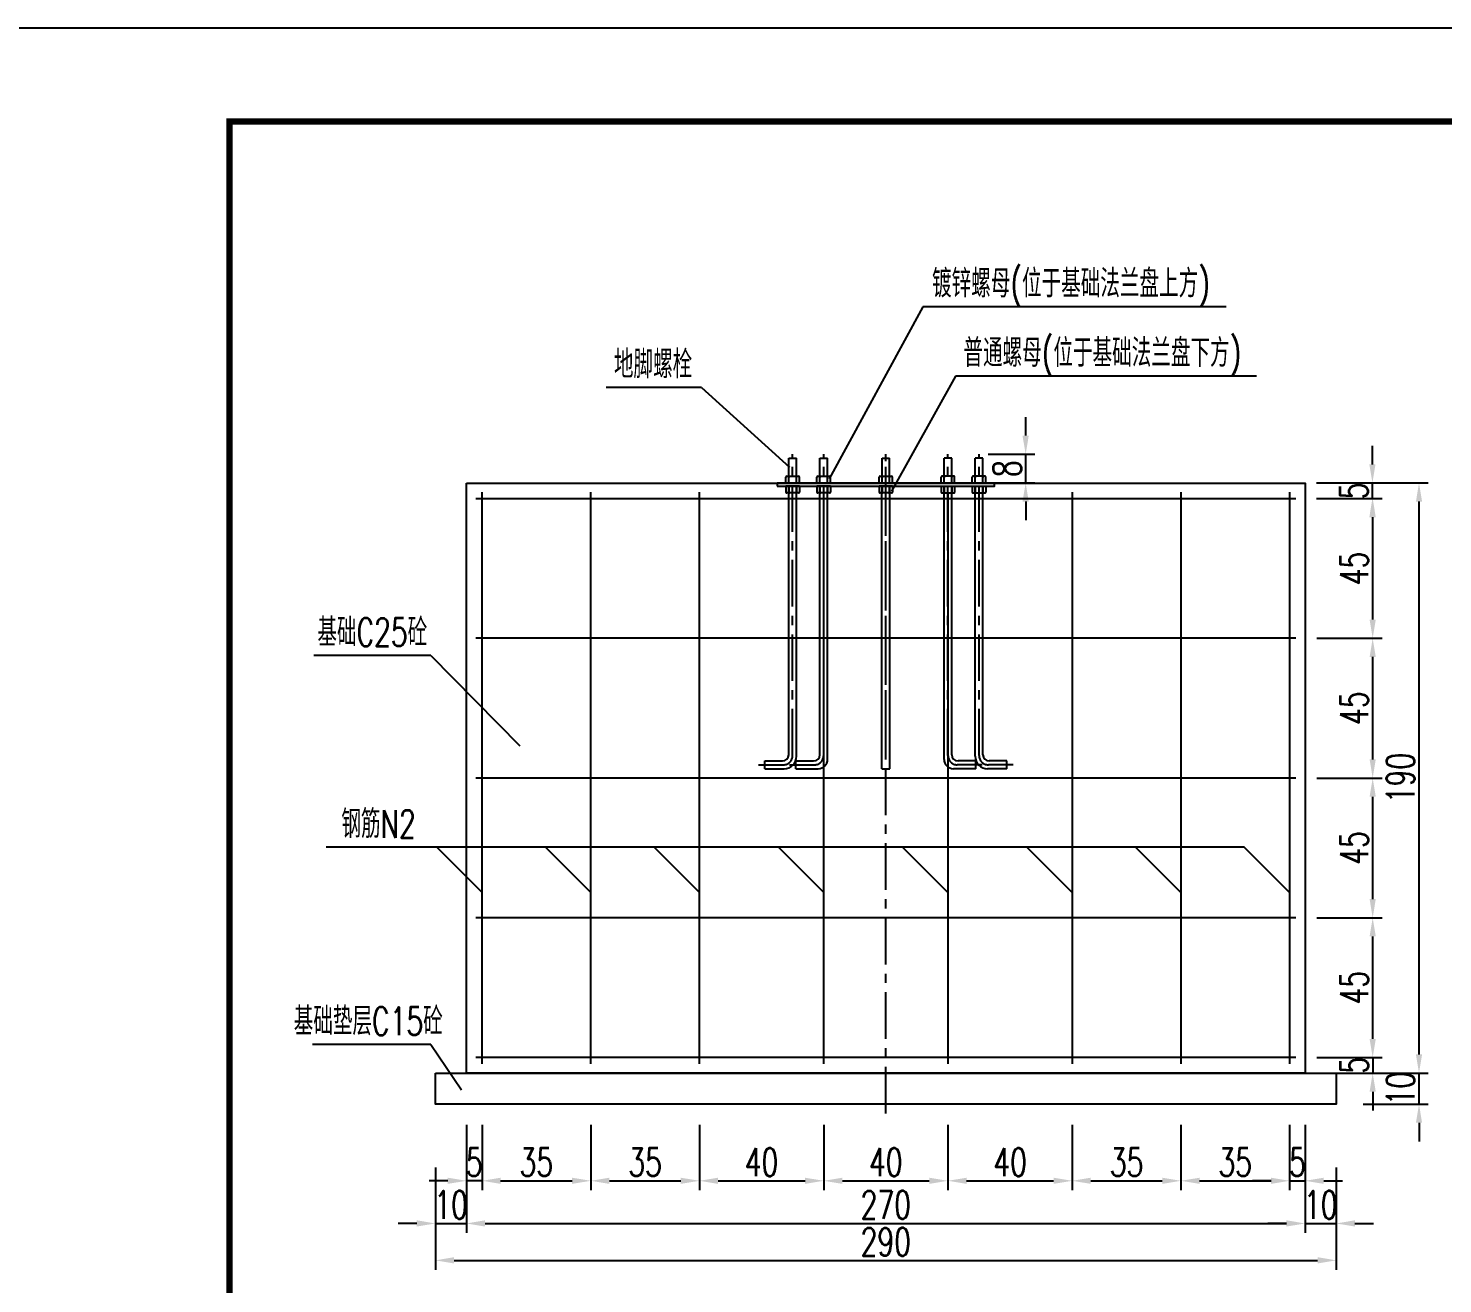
# Model space of a CAD drawing. Extents: x 4349 to 271026, y -15323 to -8945.
# Drawn here: x 5775.3 to 5927.1, y -14187.7 to -14052.9 of the extents above; entities that cross this region are included whole.
import ezdxf
from ezdxf.enums import TextEntityAlignment as Align

# ---------------------------------------------------------------- set-up
doc = ezdxf.new("R2010")
doc.units = 0
doc.header["$LTSCALE"] = 2
doc.header["$PDMODE"] = 32
doc.header["$PDSIZE"] = 0.3
doc.linetypes.add('CENTERX2', pattern=[4, 2.5, -0.5, 0.5, -0.5])
doc.layers.get('DEFPOINTS').update_dxf_attribs({"linetype": 'CONTINUOUS'})
for name, color, linetype in [('中线', 2, 'CENTERX2'), ('图框', 7, 'CONTINUOUS'), ('尺寸标注', 4, 'CONTINUOUS'), ('文字', 7, 'CONTINUOUS'), ('文字符号', 7, 'CONTINUOUS'), ('结构2', 7, 'CONTINUOUS'), ('结构3', 1, 'CONTINUOUS'), ('钢筋', 1, 'CONTINUOUS')]:
    doc.layers.add(name, color=color, linetype=linetype)
doc.styles.get("Standard").update_dxf_attribs({"font": 'simplex1.shx', "width": 0.7, "bigfont": 'hztxt.shx'})
doc.dimstyles.new('比例1：30', dxfattribs={"dimtxt": 3, "dimasz": 2, "dimexe": 1, "dimexo": 1, "dimgap": 0.5, "dimtad": 1, "dimdec": 0, "dimlfac": 3, "dimzin": 13, "dimdsep": 46, "dimtxsty": 'Standard', "dimcen": -0.09, "dimclrd": 256, "dimclre": 256, "dimclrt": 256, "dimaunit": 1, "dimadec": 0, "dimazin": 0, "dimtfac": 0.0005, "dimtdec": 0, "dimtix": 1, "dimtmove": 2, "dimatfit": 3, "dimfxl": 0, "dimtolj": 1, "dimtzin": 13, "dimarcsym": 0})

# ---------------------------------------------------------------- blocks, each defined once
blk = doc.blocks.new('*D766')
at = {"layer": 'DEFPOINTS', "color": 0, "linetype": 'Continuous'}
for p in [(5822.35, -14164.05), (5824.02, -14164.05), (5822.35, -14176.61)]:
    blk.add_point(p, dxfattribs=at)
at = {"layer": '尺寸标注', "linetype": 'Continuous', "lineweight": -2}
for p, q in [((5822.35, -14170.61), (5822.35, -14177.61)), ((5824.02, -14170.61), (5824.02, -14177.61)), ((5820.35, -14176.61), (5818.35, -14176.61)), ((5824.02, -14176.61), (5822.35, -14176.61)), ((5826.02, -14176.61), (5828.02, -14176.61))]:
    blk.add_line(p, q, dxfattribs=at)
at = {"layer": '尺寸标注', "linetype": 'Continuous'}
for points in [[(5820.35, -14176.28), (5820.35, -14176.94), (5822.35, -14176.61)], [(5826.02, -14176.28), (5826.02, -14176.94), (5824.02, -14176.61)]]:
    blk.add_solid(points, dxfattribs=at)
at = {"layer": '尺寸标注', "linetype": 'Continuous', "insert": (5823.19, -14174.61), "char_height": 3, "attachment_point": 5}
blk.add_mtext('\\A1;5', dxfattribs=at)
blk = doc.blocks.new('*D767')
at = {"layer": 'DEFPOINTS', "color": 0, "linetype": 'Continuous'}
for p in [(5824.02, -14164.05), (5835.69, -14164.05), (5835.69, -14176.61)]:
    blk.add_point(p, dxfattribs=at)
at = {"layer": '尺寸标注', "linetype": 'Continuous', "lineweight": -2}
for p, q in [((5824.02, -14170.61), (5824.02, -14177.61)), ((5835.69, -14170.61), (5835.69, -14177.61)), ((5826.02, -14176.61), (5833.69, -14176.61))]:
    blk.add_line(p, q, dxfattribs=at)
at = {"layer": '尺寸标注', "linetype": 'Continuous'}
for points in [[(5826.02, -14176.28), (5826.02, -14176.94), (5824.02, -14176.61)], [(5833.69, -14176.28), (5833.69, -14176.94), (5835.69, -14176.61)]]:
    blk.add_solid(points, dxfattribs=at)
at = {"layer": '尺寸标注', "linetype": 'Continuous', "insert": (5829.85, -14174.61), "char_height": 3, "attachment_point": 5}
blk.add_mtext('\\A1;35', dxfattribs=at)
blk = doc.blocks.new('*D768')
at = {"layer": 'DEFPOINTS', "color": 0, "linetype": 'Continuous'}
for p in [(5835.69, -14164.05), (5847.35, -14164.05), (5847.35, -14176.61)]:
    blk.add_point(p, dxfattribs=at)
at = {"layer": '尺寸标注', "linetype": 'Continuous', "lineweight": -2}
for p, q in [((5835.69, -14170.61), (5835.69, -14177.61)), ((5847.35, -14170.61), (5847.35, -14177.61)), ((5837.69, -14176.61), (5845.35, -14176.61))]:
    blk.add_line(p, q, dxfattribs=at)
at = {"layer": '尺寸标注', "linetype": 'Continuous'}
for points in [[(5837.69, -14176.28), (5837.69, -14176.94), (5835.69, -14176.61)], [(5845.35, -14176.28), (5845.35, -14176.94), (5847.35, -14176.61)]]:
    blk.add_solid(points, dxfattribs=at)
at = {"layer": '尺寸标注', "linetype": 'Continuous', "insert": (5841.52, -14174.61), "char_height": 3, "attachment_point": 5}
blk.add_mtext('\\A1;35', dxfattribs=at)
blk = doc.blocks.new('*D769')
at = {"layer": 'DEFPOINTS', "color": 0, "linetype": 'Continuous'}
for p in [(5847.35, -14164.05), (5860.69, -14164.05), (5860.69, -14176.61)]:
    blk.add_point(p, dxfattribs=at)
at = {"layer": '尺寸标注', "linetype": 'Continuous', "lineweight": -2}
for p, q in [((5847.35, -14170.61), (5847.35, -14177.61)), ((5860.69, -14170.61), (5860.69, -14177.61)), ((5849.35, -14176.61), (5858.69, -14176.61))]:
    blk.add_line(p, q, dxfattribs=at)
at = {"layer": '尺寸标注', "linetype": 'Continuous'}
for points in [[(5849.35, -14176.28), (5849.35, -14176.94), (5847.35, -14176.61)], [(5858.69, -14176.28), (5858.69, -14176.94), (5860.69, -14176.61)]]:
    blk.add_solid(points, dxfattribs=at)
at = {"layer": '尺寸标注', "linetype": 'Continuous', "insert": (5854.02, -14174.61), "char_height": 3, "attachment_point": 5}
blk.add_mtext('\\A1;40', dxfattribs=at)
blk = doc.blocks.new('*D770')
at = {"layer": 'DEFPOINTS', "color": 0, "linetype": 'Continuous'}
for p in [(5860.69, -14164.05), (5874.02, -14164.05), (5874.02, -14176.61)]:
    blk.add_point(p, dxfattribs=at)
at = {"layer": '尺寸标注', "linetype": 'Continuous', "lineweight": -2}
for p, q in [((5860.69, -14170.61), (5860.69, -14177.61)), ((5874.02, -14170.61), (5874.02, -14177.61)), ((5862.69, -14176.61), (5872.02, -14176.61))]:
    blk.add_line(p, q, dxfattribs=at)
at = {"layer": '尺寸标注', "linetype": 'Continuous'}
for points in [[(5862.69, -14176.28), (5862.69, -14176.94), (5860.69, -14176.61)], [(5872.02, -14176.28), (5872.02, -14176.94), (5874.02, -14176.61)]]:
    blk.add_solid(points, dxfattribs=at)
at = {"layer": '尺寸标注', "linetype": 'Continuous', "insert": (5867.35, -14174.61), "char_height": 3, "attachment_point": 5}
blk.add_mtext('\\A1;40', dxfattribs=at)
blk = doc.blocks.new('*D771')
at = {"layer": 'DEFPOINTS', "color": 0, "linetype": 'Continuous'}
for p in [(5874.02, -14164.05), (5887.35, -14164.05), (5887.35, -14176.61)]:
    blk.add_point(p, dxfattribs=at)
at = {"layer": '尺寸标注', "linetype": 'Continuous', "lineweight": -2}
for p, q in [((5874.02, -14170.61), (5874.02, -14177.61)), ((5887.35, -14170.61), (5887.35, -14177.61)), ((5876.02, -14176.61), (5885.35, -14176.61))]:
    blk.add_line(p, q, dxfattribs=at)
at = {"layer": '尺寸标注', "linetype": 'Continuous'}
for points in [[(5876.02, -14176.28), (5876.02, -14176.94), (5874.02, -14176.61)], [(5885.35, -14176.28), (5885.35, -14176.94), (5887.35, -14176.61)]]:
    blk.add_solid(points, dxfattribs=at)
at = {"layer": '尺寸标注', "linetype": 'Continuous', "insert": (5880.69, -14174.61), "char_height": 3, "attachment_point": 5}
blk.add_mtext('\\A1;40', dxfattribs=at)
blk = doc.blocks.new('*D772')
at = {"layer": 'DEFPOINTS', "color": 0, "linetype": 'Continuous'}
for p in [(5887.35, -14164.05), (5899.02, -14164.05), (5899.02, -14176.61)]:
    blk.add_point(p, dxfattribs=at)
at = {"layer": '尺寸标注', "linetype": 'Continuous', "lineweight": -2}
for p, q in [((5887.35, -14170.61), (5887.35, -14177.61)), ((5899.02, -14170.61), (5899.02, -14177.61)), ((5889.35, -14176.61), (5897.02, -14176.61))]:
    blk.add_line(p, q, dxfattribs=at)
at = {"layer": '尺寸标注', "linetype": 'Continuous'}
for points in [[(5889.35, -14176.28), (5889.35, -14176.94), (5887.35, -14176.61)], [(5897.02, -14176.28), (5897.02, -14176.94), (5899.02, -14176.61)]]:
    blk.add_solid(points, dxfattribs=at)
at = {"layer": '尺寸标注', "linetype": 'Continuous', "insert": (5893.19, -14174.61), "char_height": 3, "attachment_point": 5}
blk.add_mtext('\\A1;35', dxfattribs=at)
blk = doc.blocks.new('*D773')
at = {"layer": 'DEFPOINTS', "color": 0, "linetype": 'Continuous'}
for p in [(5899.02, -14164.05), (5910.69, -14164.05), (5910.69, -14176.61)]:
    blk.add_point(p, dxfattribs=at)
at = {"layer": '尺寸标注', "linetype": 'Continuous', "lineweight": -2}
for p, q in [((5899.02, -14170.61), (5899.02, -14177.61)), ((5910.69, -14170.61), (5910.69, -14177.61)), ((5901.02, -14176.61), (5908.69, -14176.61))]:
    blk.add_line(p, q, dxfattribs=at)
at = {"layer": '尺寸标注', "linetype": 'Continuous'}
for points in [[(5901.02, -14176.28), (5901.02, -14176.94), (5899.02, -14176.61)], [(5908.69, -14176.28), (5908.69, -14176.94), (5910.69, -14176.61)]]:
    blk.add_solid(points, dxfattribs=at)
at = {"layer": '尺寸标注', "linetype": 'Continuous', "insert": (5904.85, -14174.61), "char_height": 3, "attachment_point": 5}
blk.add_mtext('\\A1;35', dxfattribs=at)
blk = doc.blocks.new('*D774')
at = {"layer": 'DEFPOINTS', "color": 0, "linetype": 'Continuous'}
for p in [(5910.69, -14164.05), (5912.35, -14164.05), (5912.35, -14176.61)]:
    blk.add_point(p, dxfattribs=at)
at = {"layer": '尺寸标注', "linetype": 'Continuous', "lineweight": -2}
for p, q in [((5910.69, -14170.61), (5910.69, -14177.61)), ((5912.35, -14170.61), (5912.35, -14177.61)), ((5908.69, -14176.61), (5906.69, -14176.61)), ((5910.69, -14176.61), (5912.35, -14176.61)), ((5914.35, -14176.61), (5916.35, -14176.61))]:
    blk.add_line(p, q, dxfattribs=at)
at = {"layer": '尺寸标注', "linetype": 'Continuous'}
for points in [[(5908.69, -14176.28), (5908.69, -14176.94), (5910.69, -14176.61)], [(5914.35, -14176.28), (5914.35, -14176.94), (5912.35, -14176.61)]]:
    blk.add_solid(points, dxfattribs=at)
at = {"layer": '尺寸标注', "linetype": 'Continuous', "insert": (5911.52, -14174.61), "char_height": 3, "attachment_point": 5}
blk.add_mtext('\\A1;5', dxfattribs=at)
blk = doc.blocks.new('*D775')
at = {"layer": 'DEFPOINTS', "color": 0, "linetype": 'Continuous'}
for p in [(5822.35, -14165.05), (5819.02, -14168.38), (5822.35, -14181.19)]:
    blk.add_point(p, dxfattribs=at)
at = {"layer": '尺寸标注', "linetype": 'Continuous', "lineweight": -2}
for p, q in [((5819.02, -14175.19), (5819.02, -14182.19)), ((5822.35, -14175.19), (5822.35, -14182.19)), ((5817.02, -14181.19), (5815.02, -14181.19)), ((5819.02, -14181.19), (5822.35, -14181.19)), ((5824.35, -14181.19), (5826.35, -14181.19))]:
    blk.add_line(p, q, dxfattribs=at)
at = {"layer": '尺寸标注', "linetype": 'Continuous'}
for points in [[(5817.02, -14180.85), (5817.02, -14181.52), (5819.02, -14181.19)], [(5824.35, -14180.85), (5824.35, -14181.52), (5822.35, -14181.19)]]:
    blk.add_solid(points, dxfattribs=at)
at = {"layer": '尺寸标注', "linetype": 'Continuous', "insert": (5820.69, -14179.19), "char_height": 3, "attachment_point": 5}
blk.add_mtext('\\A1;10', dxfattribs=at)
blk = doc.blocks.new('*D776')
at = {"layer": 'DEFPOINTS', "color": 0, "linetype": 'Continuous'}
for p in [(5822.35, -14165.05), (5912.35, -14165.05), (5912.35, -14181.19)]:
    blk.add_point(p, dxfattribs=at)
at = {"layer": '尺寸标注', "linetype": 'Continuous', "lineweight": -2}
for p, q in [((5822.35, -14175.19), (5822.35, -14182.19)), ((5912.35, -14175.19), (5912.35, -14182.19)), ((5824.35, -14181.19), (5910.35, -14181.19))]:
    blk.add_line(p, q, dxfattribs=at)
at = {"layer": '尺寸标注', "linetype": 'Continuous'}
for points in [[(5824.35, -14180.85), (5824.35, -14181.52), (5822.35, -14181.19)], [(5910.35, -14180.85), (5910.35, -14181.52), (5912.35, -14181.19)]]:
    blk.add_solid(points, dxfattribs=at)
at = {"layer": '尺寸标注', "linetype": 'Continuous', "insert": (5867.35, -14179.19), "char_height": 3, "attachment_point": 5}
blk.add_mtext('\\A1;270', dxfattribs=at)
blk = doc.blocks.new('*D777')
at = {"layer": 'DEFPOINTS', "color": 0, "linetype": 'Continuous'}
for p in [(5912.35, -14165.05), (5915.69, -14165.05), (5915.69, -14181.19)]:
    blk.add_point(p, dxfattribs=at)
at = {"layer": '尺寸标注', "linetype": 'Continuous', "lineweight": -2}
for p, q in [((5912.35, -14175.19), (5912.35, -14182.19)), ((5915.69, -14175.19), (5915.69, -14182.19)), ((5910.35, -14181.19), (5908.35, -14181.19)), ((5912.35, -14181.19), (5915.69, -14181.19)), ((5917.69, -14181.19), (5919.69, -14181.19))]:
    blk.add_line(p, q, dxfattribs=at)
at = {"layer": '尺寸标注', "linetype": 'Continuous'}
for points in [[(5910.35, -14180.85), (5910.35, -14181.52), (5912.35, -14181.19)], [(5917.69, -14180.85), (5917.69, -14181.52), (5915.69, -14181.19)]]:
    blk.add_solid(points, dxfattribs=at)
at = {"layer": '尺寸标注', "linetype": 'Continuous', "insert": (5914.02, -14179.19), "char_height": 3, "attachment_point": 5}
blk.add_mtext('\\A1;10', dxfattribs=at)
blk = doc.blocks.new('*D778')
at = {"layer": 'DEFPOINTS', "color": 0, "linetype": 'Continuous'}
for p in [(5819.02, -14168.38), (5915.69, -14168.38), (5915.69, -14185.15)]:
    blk.add_point(p, dxfattribs=at)
at = {"layer": '尺寸标注', "linetype": 'Continuous', "lineweight": -2}
for p, q in [((5819.02, -14179.15), (5819.02, -14186.15)), ((5915.69, -14179.15), (5915.69, -14186.15)), ((5821.02, -14185.15), (5913.69, -14185.15))]:
    blk.add_line(p, q, dxfattribs=at)
at = {"layer": '尺寸标注', "linetype": 'Continuous'}
for points in [[(5821.02, -14184.81), (5821.02, -14185.48), (5819.02, -14185.15)], [(5913.69, -14184.81), (5913.69, -14185.48), (5915.69, -14185.15)]]:
    blk.add_solid(points, dxfattribs=at)
at = {"layer": '尺寸标注', "linetype": 'Continuous', "insert": (5867.35, -14183.15), "char_height": 3, "attachment_point": 5}
blk.add_mtext('\\A1;290', dxfattribs=at)
blk = doc.blocks.new('*D779')
at = {"layer": 'DEFPOINTS', "color": 0, "linetype": 'Continuous'}
for p in [(5911.35, -14101.71), (5919.57, -14101.71), (5911.35, -14103.38)]:
    blk.add_point(p, dxfattribs=at)
at = {"layer": '尺寸标注', "linetype": 'Continuous', "lineweight": -2}
for p, q in [((5919.57, -14099.71), (5919.57, -14097.71)), ((5913.57, -14101.71), (5920.57, -14101.71)), ((5919.57, -14103.38), (5919.57, -14101.71)), ((5913.57, -14103.38), (5920.57, -14103.38)), ((5919.57, -14105.38), (5919.57, -14107.38))]:
    blk.add_line(p, q, dxfattribs=at)
at = {"layer": '尺寸标注', "linetype": 'Continuous'}
for points in [[(5919.24, -14099.71), (5919.9, -14099.71), (5919.57, -14101.71)], [(5919.24, -14105.38), (5919.9, -14105.38), (5919.57, -14103.38)]]:
    blk.add_solid(points, dxfattribs=at)
at = {"layer": '尺寸标注', "linetype": 'Continuous', "insert": (5917.57, -14102.55), "char_height": 3, "attachment_point": 5, "rotation": 90}
blk.add_mtext('\\A1;5', dxfattribs=at)
blk = doc.blocks.new('*D780')
at = {"layer": 'DEFPOINTS', "color": 0, "linetype": 'Continuous'}
for p in [(5911.35, -14148.38), (5919.6, -14148.38), (5911.35, -14163.38)]:
    blk.add_point(p, dxfattribs=at)
at = {"layer": '尺寸标注', "linetype": 'Continuous', "lineweight": -2}
for p, q in [((5913.6, -14148.38), (5920.6, -14148.38)), ((5919.6, -14161.38), (5919.6, -14150.38)), ((5913.6, -14163.38), (5920.6, -14163.38))]:
    blk.add_line(p, q, dxfattribs=at)
at = {"layer": '尺寸标注', "linetype": 'Continuous'}
for points in [[(5919.27, -14150.38), (5919.93, -14150.38), (5919.6, -14148.38)], [(5919.27, -14161.38), (5919.93, -14161.38), (5919.6, -14163.38)]]:
    blk.add_solid(points, dxfattribs=at)
at = {"layer": '尺寸标注', "linetype": 'Continuous', "insert": (5917.6, -14155.88), "char_height": 3, "attachment_point": 5, "rotation": 90}
blk.add_mtext('\\A1;45', dxfattribs=at)
blk = doc.blocks.new('*D781')
at = {"layer": 'DEFPOINTS', "color": 0, "linetype": 'Continuous'}
for p in [(5911.35, -14133.38), (5919.6, -14133.38), (5911.35, -14148.38)]:
    blk.add_point(p, dxfattribs=at)
at = {"layer": '尺寸标注', "linetype": 'Continuous', "lineweight": -2}
for p, q in [((5913.6, -14133.38), (5920.6, -14133.38)), ((5919.6, -14146.38), (5919.6, -14135.38)), ((5913.6, -14148.38), (5920.6, -14148.38))]:
    blk.add_line(p, q, dxfattribs=at)
at = {"layer": '尺寸标注', "linetype": 'Continuous'}
for points in [[(5919.27, -14135.38), (5919.93, -14135.38), (5919.6, -14133.38)], [(5919.27, -14146.38), (5919.93, -14146.38), (5919.6, -14148.38)]]:
    blk.add_solid(points, dxfattribs=at)
at = {"layer": '尺寸标注', "linetype": 'Continuous', "insert": (5917.6, -14140.88), "char_height": 3, "attachment_point": 5, "rotation": 90}
blk.add_mtext('\\A1;45', dxfattribs=at)
blk = doc.blocks.new('*D782')
at = {"layer": 'DEFPOINTS', "color": 0, "linetype": 'Continuous'}
for p in [(5911.35, -14118.38), (5919.6, -14118.38), (5911.35, -14133.38)]:
    blk.add_point(p, dxfattribs=at)
at = {"layer": '尺寸标注', "linetype": 'Continuous', "lineweight": -2}
for p, q in [((5913.6, -14118.38), (5920.6, -14118.38)), ((5919.6, -14131.38), (5919.6, -14120.38)), ((5913.6, -14133.38), (5920.6, -14133.38))]:
    blk.add_line(p, q, dxfattribs=at)
at = {"layer": '尺寸标注', "linetype": 'Continuous'}
for points in [[(5919.27, -14120.38), (5919.93, -14120.38), (5919.6, -14118.38)], [(5919.27, -14131.38), (5919.93, -14131.38), (5919.6, -14133.38)]]:
    blk.add_solid(points, dxfattribs=at)
at = {"layer": '尺寸标注', "linetype": 'Continuous', "insert": (5917.6, -14125.88), "char_height": 3, "attachment_point": 5, "rotation": 90}
blk.add_mtext('\\A1;45', dxfattribs=at)
blk = doc.blocks.new('*D783')
at = {"layer": 'DEFPOINTS', "color": 0, "linetype": 'Continuous'}
for p in [(5911.35, -14103.38), (5919.6, -14103.38), (5911.35, -14118.38)]:
    blk.add_point(p, dxfattribs=at)
at = {"layer": '尺寸标注', "linetype": 'Continuous', "lineweight": -2}
for p, q in [((5913.6, -14103.38), (5920.6, -14103.38)), ((5919.6, -14116.38), (5919.6, -14105.38)), ((5913.6, -14118.38), (5920.6, -14118.38))]:
    blk.add_line(p, q, dxfattribs=at)
at = {"layer": '尺寸标注', "linetype": 'Continuous'}
for points in [[(5919.27, -14105.38), (5919.93, -14105.38), (5919.6, -14103.38)], [(5919.27, -14116.38), (5919.93, -14116.38), (5919.6, -14118.38)]]:
    blk.add_solid(points, dxfattribs=at)
at = {"layer": '尺寸标注', "linetype": 'Continuous', "insert": (5917.6, -14110.88), "char_height": 3, "attachment_point": 5, "rotation": 90}
blk.add_mtext('\\A1;45', dxfattribs=at)
blk = doc.blocks.new('*D784')
at = {"layer": 'DEFPOINTS', "color": 0, "linetype": 'Continuous'}
for p in [(5911.46, -14163.38), (5911.46, -14165.05), (5919.6, -14165.05)]:
    blk.add_point(p, dxfattribs=at)
at = {"layer": '尺寸标注', "linetype": 'Continuous', "lineweight": -2}
for p, q in [((5919.6, -14161.38), (5919.6, -14159.38)), ((5913.6, -14163.38), (5920.6, -14163.38)), ((5919.6, -14163.38), (5919.6, -14165.05)), ((5913.6, -14165.05), (5920.6, -14165.05)), ((5919.6, -14167.05), (5919.6, -14169.05))]:
    blk.add_line(p, q, dxfattribs=at)
at = {"layer": '尺寸标注', "linetype": 'Continuous'}
for points in [[(5919.27, -14161.38), (5919.93, -14161.38), (5919.6, -14163.38)], [(5919.27, -14167.05), (5919.93, -14167.05), (5919.6, -14165.05)]]:
    blk.add_solid(points, dxfattribs=at)
at = {"layer": '尺寸标注', "linetype": 'Continuous', "insert": (5917.6, -14164.21), "char_height": 3, "attachment_point": 5, "rotation": 90}
blk.add_mtext('\\A1;5', dxfattribs=at)
blk = doc.blocks.new('*D785')
at = {"layer": 'DEFPOINTS', "color": 0, "linetype": 'Continuous'}
for p in [(5915.69, -14165.05), (5924.57, -14165.05), (5915.69, -14168.38)]:
    blk.add_point(p, dxfattribs=at)
at = {"layer": '尺寸标注', "linetype": 'Continuous', "lineweight": -2}
for p, q in [((5924.57, -14163.05), (5924.57, -14161.05)), ((5918.57, -14165.05), (5925.57, -14165.05)), ((5924.57, -14168.38), (5924.57, -14165.05)), ((5918.57, -14168.38), (5925.57, -14168.38)), ((5924.57, -14170.38), (5924.57, -14172.38))]:
    blk.add_line(p, q, dxfattribs=at)
at = {"layer": '尺寸标注', "linetype": 'Continuous'}
for points in [[(5924.24, -14163.05), (5924.9, -14163.05), (5924.57, -14165.05)], [(5924.24, -14170.38), (5924.9, -14170.38), (5924.57, -14168.38)]]:
    blk.add_solid(points, dxfattribs=at)
at = {"layer": '尺寸标注', "linetype": 'Continuous', "insert": (5922.57, -14166.71), "char_height": 3, "attachment_point": 5, "rotation": 90}
blk.add_mtext('\\A1;10', dxfattribs=at)
blk = doc.blocks.new('*D786')
at = {"layer": 'DEFPOINTS', "color": 0, "linetype": 'Continuous'}
for p in [(5912.35, -14101.71), (5924.57, -14101.71), (5915.69, -14165.05)]:
    blk.add_point(p, dxfattribs=at)
at = {"layer": '尺寸标注', "linetype": 'Continuous', "lineweight": -2}
for p, q in [((5918.57, -14101.71), (5925.57, -14101.71)), ((5924.57, -14163.05), (5924.57, -14103.71)), ((5918.57, -14165.05), (5925.57, -14165.05))]:
    blk.add_line(p, q, dxfattribs=at)
at = {"layer": '尺寸标注', "linetype": 'Continuous'}
for points in [[(5924.24, -14103.71), (5924.9, -14103.71), (5924.57, -14101.71)], [(5924.24, -14163.05), (5924.9, -14163.05), (5924.57, -14165.05)]]:
    blk.add_solid(points, dxfattribs=at)
at = {"layer": '尺寸标注', "linetype": 'Continuous', "insert": (5922.57, -14133.38), "char_height": 3, "attachment_point": 5, "rotation": 90}
blk.add_mtext('\\A1;190', dxfattribs=at)
blk = doc.blocks.new('*D824')
at = {"layer": 'DEFPOINTS', "color": 0, "linetype": 'Continuous'}
for p in [(5877.35, -14098.63), (5882.36, -14098.63), (5877.35, -14101.71)]:
    blk.add_point(p, dxfattribs=at)
at = {"layer": '尺寸标注', "linetype": 'Continuous', "lineweight": -2}
for p, q in [((5882.36, -14096.63), (5882.36, -14094.63)), ((5878.35, -14098.63), (5883.36, -14098.63)), ((5882.36, -14101.71), (5882.36, -14098.63)), ((5878.35, -14101.71), (5883.36, -14101.71)), ((5882.36, -14103.71), (5882.36, -14105.71))]:
    blk.add_line(p, q, dxfattribs=at)
at = {"layer": '尺寸标注', "linetype": 'Continuous'}
for points in [[(5882.02, -14096.63), (5882.69, -14096.63), (5882.36, -14098.63)], [(5882.02, -14103.71), (5882.69, -14103.71), (5882.36, -14101.71)]]:
    blk.add_solid(points, dxfattribs=at)
at = {"layer": '尺寸标注', "linetype": 'Continuous', "insert": (5880.36, -14100.17), "char_height": 3, "attachment_point": 5, "rotation": 90}
blk.add_mtext('\\A1;8', dxfattribs=at)
blk = doc.blocks.new('12345')
at = {"layer": '图框'}
blk.add_lwpolyline([(4926.93, -9362.88), (4926.93, -9065.88), (4506.93, -9065.88), (4506.93, -9362.88)], close=True, dxfattribs=at)
blk = doc.blocks.new('123456')
at = {"layer": '图框', "linetype": 'Continuous'}
blk.add_blockref('12345', (0, -2522.15), dxfattribs=at)

msp = doc.modelspace()

# ---------------------------------------------------------------- linework, layer by layer
at = {"layer": '中线'}
for p, q in [((5857.35357, -14130.96226), (5857.35357, -14098.62892)), ((5860.6869, -14130.96226), (5860.6869, -14098.62892)), ((5867.35357, -14169.37892), (5867.35357, -14098.62892)), ((5867.35357, -14130.96226), (5867.35357, -14098.62892)), ((5874.02023, -14130.96226), (5874.02023, -14098.62892)), ((5877.35357, -14130.96226), (5877.35357, -14098.62892)), ((5853.6869, -14131.96226), (5856.35357, -14131.96226)), ((5857.02023, -14131.96226), (5859.6869, -14131.96226)), ((5877.6869, -14131.96226), (5875.02023, -14131.96226)), ((5881.02023, -14131.96226), (5878.35357, -14131.96226))]:
    msp.add_line(p, q, dxfattribs=at)
for centre, start, end in [((5856.35357, -14130.96226), 270, 0), ((5859.6869, -14130.96226), 270, 0), ((5875.02023, -14130.96226), 180, 270), ((5878.35357, -14130.96226), 180, 270)]:
    msp.add_arc(centre, 1, start, end, dxfattribs=at)
at = {"layer": '图框', "const_width": 0.7}
msp.add_lwpolyline([(6176.92857, -14062.90394), (5796.92857, -14062.90394), (5796.92858, -14339.90394), (6176.92858, -14339.90394), (6176.92857, -14062.90394)], dxfattribs=at)
at = {"layer": '尺寸标注'}
for p, q in [((5880.57357, -14101.71226), (5883.15971, -14101.71226)), ((5905.82117, -14140.81027), (5807.2889, -14140.81027)), ((5824.02023, -14145.676), (5819.15451, -14140.81027)), ((5835.6869, -14145.676), (5830.82117, -14140.81027)), ((5847.35357, -14145.676), (5842.48784, -14140.81027)), ((5860.6869, -14145.676), (5855.82117, -14140.81027)), ((5874.02023, -14145.676), (5869.15451, -14140.81027)), ((5887.35357, -14145.676), (5882.48784, -14140.81027)), ((5899.02023, -14145.676), (5894.15451, -14140.81027)), ((5910.6869, -14145.676), (5905.82117, -14140.81027))]:
    msp.add_line(p, q, dxfattribs=at)
at = {"layer": '文字符号'}
for p, q in [((5871.31578, -14082.8033), (5861.28295, -14101.28075)), ((5903.87518, -14082.8033), (5871.31578, -14082.8033)), ((5847.56274, -14091.46571), (5837.32552, -14091.46571)), ((5847.56274, -14091.46571), (5857.02023, -14100.01226)), ((5874.82423, -14090.25025), (5867.94986, -14102.59823)), ((5907.12915, -14090.25025), (5874.82423, -14090.25025)), ((5818.52919, -14120.23057), (5805.95617, -14120.23057)), ((5818.52919, -14120.23057), (5828.08397, -14129.90924)), ((5818.52919, -14161.97726), (5805.83628, -14161.97726)), ((5818.52919, -14161.97726), (5821.80939, -14166.84663))]:
    msp.add_line(p, q, dxfattribs=at)
at = {"layer": '结构2'}
for points in [[(5822.35357, -14101.71226), (5912.35357, -14101.71226), (5912.35357, -14165.04559), (5822.35357, -14165.04559)], [(5819.02023, -14165.04559), (5915.6869, -14165.04559), (5915.6869, -14168.37892), (5819.02023, -14168.37892)]]:
    msp.add_lwpolyline(points, close=True, dxfattribs=at)
at = {"layer": '结构3'}
for p, q in [((5856.95357, -14099.04559), (5857.75357, -14099.04559)), ((5856.95357, -14101.71226), (5856.95357, -14099.04559)), ((5857.75357, -14101.71226), (5857.75357, -14099.04559)), ((5860.2869, -14099.04559), (5861.0869, -14099.04559)), ((5860.2869, -14101.71226), (5860.2869, -14099.04559)), ((5861.0869, -14101.71226), (5861.0869, -14099.04559)), ((5866.95357, -14099.04559), (5867.75357, -14099.04559)), ((5866.95357, -14101.71226), (5866.95357, -14099.04559)), ((5867.75357, -14101.71226), (5867.75357, -14099.04559)), ((5874.42023, -14099.04559), (5873.62023, -14099.04559)), ((5873.62023, -14101.71226), (5873.62023, -14099.04559)), ((5874.42023, -14101.71226), (5874.42023, -14099.04559)), ((5877.75357, -14099.04559), (5876.95357, -14099.04559)), ((5876.95357, -14101.71226), (5876.95357, -14099.04559)), ((5877.75357, -14101.71226), (5877.75357, -14099.04559)), ((5856.63357, -14101.71226), (5856.63357, -14101.07492)), ((5856.63357, -14101.71226), (5858.07357, -14101.71226)), ((5856.63357, -14102.04559), (5856.63357, -14102.68292)), ((5858.07357, -14102.04559), (5856.63357, -14102.04559)), ((5856.72957, -14100.97892), (5857.97757, -14100.97892)), ((5856.95357, -14101.71226), (5856.95357, -14101.07492)), ((5856.95357, -14102.04559), (5856.95357, -14102.68292)), ((5856.95357, -14102.71226), (5856.95357, -14102.04559)), ((5857.75357, -14101.71226), (5857.75357, -14101.07492)), ((5857.75357, -14102.04559), (5857.75357, -14102.68292)), ((5857.75357, -14102.71226), (5857.75357, -14102.04559)), ((5858.07357, -14101.71226), (5858.07357, -14101.07492)), ((5858.07357, -14102.04559), (5858.07357, -14102.68292)), ((5859.9669, -14101.71226), (5859.9669, -14101.07492)), ((5859.9669, -14101.71226), (5861.4069, -14101.71226)), ((5861.4069, -14102.04559), (5859.9669, -14102.04559)), ((5859.9669, -14102.04559), (5859.9669, -14102.68292)), ((5860.0629, -14100.97892), (5861.3109, -14100.97892)), ((5860.2869, -14101.71226), (5860.2869, -14101.07492)), ((5860.2869, -14102.71226), (5860.2869, -14102.04559)), ((5860.2869, -14102.04559), (5860.2869, -14102.68292)), ((5861.0869, -14101.71226), (5861.0869, -14101.07492)), ((5861.0869, -14102.71226), (5861.0869, -14102.04559)), ((5861.0869, -14102.04559), (5861.0869, -14102.68292)), ((5861.4069, -14101.71226), (5861.4069, -14101.07492)), ((5861.4069, -14102.04559), (5861.4069, -14102.68292)), ((5866.63357, -14101.71226), (5866.63357, -14101.07492)), ((5866.63357, -14101.71226), (5868.07357, -14101.71226)), ((5866.63357, -14102.04559), (5866.63357, -14102.68292)), ((5868.07357, -14102.04559), (5866.63357, -14102.04559)), ((5866.72957, -14100.97892), (5867.97757, -14100.97892)), ((5866.95357, -14101.71226), (5866.95357, -14101.07492)), ((5866.95357, -14102.04559), (5866.95357, -14102.68292)), ((5866.95357, -14102.71226), (5866.95357, -14102.04559)), ((5867.75357, -14101.71226), (5867.75357, -14101.07492)), ((5867.75357, -14102.04559), (5867.75357, -14102.68292)), ((5867.75357, -14102.71226), (5867.75357, -14102.04559)), ((5868.07357, -14101.71226), (5868.07357, -14101.07492)), ((5868.07357, -14102.04559), (5868.07357, -14102.68292)), ((5873.30023, -14101.71226), (5873.30023, -14101.07492)), ((5874.74023, -14101.71226), (5873.30023, -14101.71226)), ((5873.30023, -14102.04559), (5873.30023, -14102.68292)), ((5873.30023, -14102.04559), (5874.74023, -14102.04559)), ((5874.64423, -14100.97892), (5873.39623, -14100.97892)), ((5873.62023, -14101.71226), (5873.62023, -14101.07492)), ((5873.62023, -14102.04559), (5873.62023, -14102.68292)), ((5873.62023, -14102.71226), (5873.62023, -14102.04559)), ((5874.42023, -14101.71226), (5874.42023, -14101.07492)), ((5874.42023, -14102.04559), (5874.42023, -14102.68292)), ((5874.42023, -14102.71226), (5874.42023, -14102.04559)), ((5874.74023, -14101.71226), (5874.74023, -14101.07492)), ((5874.74023, -14102.04559), (5874.74023, -14102.68292)), ((5876.63357, -14101.71226), (5876.63357, -14101.07492)), ((5878.07357, -14101.71226), (5876.63357, -14101.71226)), ((5876.63357, -14102.04559), (5878.07357, -14102.04559)), ((5876.63357, -14102.04559), (5876.63357, -14102.68292)), ((5877.97757, -14100.97892), (5876.72957, -14100.97892)), ((5876.95357, -14101.71226), (5876.95357, -14101.07492)), ((5876.95357, -14102.71226), (5876.95357, -14102.04559)), ((5876.95357, -14102.04559), (5876.95357, -14102.68292)), ((5877.75357, -14101.71226), (5877.75357, -14101.07492)), ((5877.75357, -14102.71226), (5877.75357, -14102.04559)), ((5877.75357, -14102.04559), (5877.75357, -14102.68292)), ((5878.07357, -14101.71226), (5878.07357, -14101.07492)), ((5878.07357, -14102.04559), (5878.07357, -14102.68292)), ((5857.97757, -14102.77892), (5856.72957, -14102.77892)), ((5856.9369, -14130.87892), (5856.9369, -14102.77892)), ((5857.77023, -14131.04559), (5857.77023, -14102.77892)), ((5861.3109, -14102.77892), (5860.0629, -14102.77892)), ((5860.27023, -14130.87892), (5860.27023, -14102.77892)), ((5861.10357, -14131.37892), (5861.10357, -14102.77892)), ((5867.97757, -14102.77892), (5866.72957, -14102.77892)), ((5866.9369, -14132.37892), (5866.9369, -14102.77892)), ((5867.77023, -14132.37892), (5867.77023, -14102.77892)), ((5873.39623, -14102.77892), (5874.64423, -14102.77892)), ((5873.60357, -14131.37892), (5873.60357, -14102.77892)), ((5874.4369, -14130.87892), (5874.4369, -14102.77892)), ((5876.72957, -14102.77892), (5877.97757, -14102.77892)), ((5876.9369, -14131.04559), (5876.9369, -14102.77892)), ((5877.77023, -14130.87892), (5877.77023, -14102.77892)), ((5854.35357, -14132.37892), (5854.35357, -14131.54559)), ((5854.35357, -14131.54559), (5856.27023, -14131.54559)), ((5854.35357, -14132.37892), (5856.4369, -14132.37892)), ((5857.6869, -14131.54559), (5859.60357, -14131.54559)), ((5857.6869, -14132.37892), (5857.6869, -14131.54559)), ((5857.6869, -14132.37892), (5860.10357, -14132.37892)), ((5866.9369, -14132.37892), (5867.77023, -14132.37892)), ((5877.02023, -14132.37892), (5874.60357, -14132.37892)), ((5877.02023, -14131.54559), (5875.10357, -14131.54559)), ((5877.02023, -14132.37892), (5877.02023, -14131.54559)), ((5880.35357, -14132.37892), (5878.27023, -14132.37892)), ((5880.35357, -14131.54559), (5878.4369, -14131.54559)), ((5880.35357, -14132.37892), (5880.35357, -14131.54559))]:
    msp.add_line(p, q, dxfattribs=at)
msp.add_lwpolyline([(5855.6869, -14102.04559), (5879.02023, -14102.04559), (5879.02023, -14101.71226), (5855.6869, -14101.71226)], close=True, dxfattribs=at)
for centre, radius, start, end in [((5856.72957, -14101.07492), 0.096, 90, 180), ((5856.85757, -14101.07492), 0.096, 0, 90), ((5857.04957, -14101.07492), 0.096, 90, 180), ((5857.65757, -14101.07492), 0.096, 360, 90), ((5857.84957, -14101.07492), 0.096, 90, 180), ((5857.97757, -14101.07492), 0.096, 0, 90), ((5860.0629, -14101.07492), 0.096, 90, 180), ((5860.1909, -14101.07492), 0.096, 0, 90), ((5860.3829, -14101.07492), 0.096, 90, 180), ((5860.9909, -14101.07492), 0.096, 360, 90), ((5861.1829, -14101.07492), 0.096, 90, 180), ((5861.3109, -14101.07492), 0.096, 0, 90), ((5866.72957, -14101.07492), 0.096, 90, 180), ((5866.85757, -14101.07492), 0.096, 0, 90), ((5867.04957, -14101.07492), 0.096, 90, 180), ((5867.65757, -14101.07492), 0.096, 360, 90), ((5867.84957, -14101.07492), 0.096, 90, 180), ((5867.97757, -14101.07492), 0.096, 0, 90), ((5873.39623, -14101.07492), 0.096, 90, 180), ((5873.52423, -14101.07492), 0.096, 0, 90), ((5873.71623, -14101.07492), 0.096, 90, 180), ((5874.32423, -14101.07492), 0.096, 360, 90), ((5874.51623, -14101.07492), 0.096, 90, 180), ((5874.64423, -14101.07492), 0.096, 0, 90), ((5876.72957, -14101.07492), 0.096, 90, 180), ((5876.85757, -14101.07492), 0.096, 0, 90), ((5877.04957, -14101.07492), 0.096, 90, 180), ((5877.65757, -14101.07492), 0.096, 360, 90), ((5877.84957, -14101.07492), 0.096, 90, 180), ((5877.97757, -14101.07492), 0.096, 0, 90), ((5856.72957, -14102.68292), 0.096, 180, 270), ((5856.85757, -14102.68292), 0.096, 270, 0), ((5857.04957, -14102.68292), 0.096, 180, 270), ((5857.65757, -14102.68292), 0.096, 270, 0), ((5857.84957, -14102.68292), 0.096, 180, 270), ((5857.97757, -14102.68292), 0.096, 270, 0), ((5860.0629, -14102.68292), 0.096, 180, 270), ((5860.1909, -14102.68292), 0.096, 270, 0), ((5860.3829, -14102.68292), 0.096, 180, 270), ((5860.9909, -14102.68292), 0.096, 270, 0), ((5861.1829, -14102.68292), 0.096, 180, 270), ((5861.3109, -14102.68292), 0.096, 270, 0), ((5866.72957, -14102.68292), 0.096, 180, 270), ((5866.85757, -14102.68292), 0.096, 270, 0), ((5867.04957, -14102.68292), 0.096, 180, 270), ((5867.65757, -14102.68292), 0.096, 270, 0), ((5867.84957, -14102.68292), 0.096, 180, 270), ((5867.97757, -14102.68292), 0.096, 270, 0), ((5873.39623, -14102.68292), 0.096, 180, 270), ((5873.52423, -14102.68292), 0.096, 270, 0), ((5873.71623, -14102.68292), 0.096, 180, 270), ((5874.32423, -14102.68292), 0.096, 270, 0), ((5874.51623, -14102.68292), 0.096, 180, 270), ((5874.64423, -14102.68292), 0.096, 270, 0), ((5876.72957, -14102.68292), 0.096, 180, 270), ((5876.85757, -14102.68292), 0.096, 270, 0), ((5877.04957, -14102.68292), 0.096, 180, 270), ((5877.65757, -14102.68292), 0.096, 270, 0), ((5877.84957, -14102.68292), 0.096, 180, 270), ((5877.97757, -14102.68292), 0.096, 270, 0), ((5856.27023, -14130.87892), 0.66667, 270, 0), ((5856.4369, -14131.04559), 1.33333, 270, 0), ((5859.60357, -14130.87892), 0.66667, 270, 0), ((5875.10357, -14130.87892), 0.66667, 180, 270), ((5878.27023, -14131.04559), 1.33333, 180, 270), ((5878.4369, -14130.87892), 0.66667, 180, 270), ((5860.10357, -14131.37892), 1, 270, 0), ((5874.60357, -14131.37892), 1, 180, 270)]:
    msp.add_arc(centre, radius, start, end, dxfattribs=at)
at = {"layer": '钢筋'}
for p, q in [((5823.35357, -14103.37892), (5911.35357, -14103.37892)), ((5824.02023, -14164.04559), (5824.02023, -14102.71226)), ((5835.6869, -14164.04559), (5835.6869, -14102.71226)), ((5847.35357, -14164.04559), (5847.35357, -14102.71226)), ((5860.6869, -14164.04559), (5860.6869, -14102.71226)), ((5874.02023, -14102.71226), (5874.02023, -14164.04559)), ((5887.35357, -14102.71226), (5887.35357, -14164.04559)), ((5899.02023, -14102.71226), (5899.02023, -14164.04559)), ((5910.6869, -14102.71226), (5910.6869, -14164.04559)), ((5911.35357, -14118.37892), (5823.35357, -14118.37892)), ((5911.35357, -14133.37892), (5823.35357, -14133.37892)), ((5911.35357, -14148.37892), (5823.35357, -14148.37892)), ((5911.35357, -14163.37892), (5823.35357, -14163.37892))]:
    msp.add_line(p, q, dxfattribs=at)

# ---------------------------------------------------------------- block references
at = {"layer": '图框', "color": 1, "linetype": 'Continuous'}
msp.add_blockref('123456', (1260, -2464.87737), dxfattribs=at)

# ---------------------------------------------------------------- texts
at = {"layer": '文字', "width": 0.7}
for s, p in [('镀锌螺母(位于基础法兰盘上方)', (5887.22216, -14080.3033)), ('普通螺母(位于基础法兰盘下方)', (5890.59109, -14087.75025)), ('地脚螺栓', (5842.37645, -14088.96571)), ('基础C25砼', (5812.24719, -14117.73057)), ('钢筋N2', (5812.91872, -14138.31027)), ('基础垫层C15砼', (5811.8114, -14159.47726))]:
    msp.add_text(s, height=3, dxfattribs=at).set_placement(p, align=Align.MIDDLE_CENTER)

# ---------------------------------------------------------------- dimensions: what is measured, and where the dimension line sits
at = {"layer": '尺寸标注', "linetype": 'Continuous'}
dim = msp.add_linear_dim(base=(5882.35633, -14098.62892), p1=(5877.35357, -14101.71226), p2=(5877.35357, -14098.62892), angle=90, text='8', dimstyle='比例1：30', dxfattribs=at)
dim.commit()
dim.dimension.update_dxf_attribs({"geometry": '*D824', "text_midpoint": (5880.35633, -14100.17059)})
for base, p1, p2, angle, picture, middle in [((5919.5712, -14101.71226), (5911.35357, -14103.37892), (5911.35357, -14101.71226), 90, '*D779', (5917.5712, -14102.54559)), ((5924.56836, -14101.71226), (5915.6869, -14165.04559), (5912.35357, -14101.71226), 90, '*D786', (5922.56836, -14133.37892)), ((5919.5995, -14103.37892), (5911.35357, -14118.37892), (5911.35357, -14103.37892), 270, '*D783', (5917.5995, -14110.87892)), ((5919.5995, -14118.37892), (5911.35357, -14133.37892), (5911.35357, -14118.37892), 270, '*D782', (5917.5995, -14125.87892)), ((5919.5995, -14133.37892), (5911.35357, -14148.37892), (5911.35357, -14133.37892), 270, '*D781', (5917.5995, -14140.87892)), ((5919.5995, -14148.37892), (5911.35357, -14163.37892), (5911.35357, -14148.37892), 270, '*D780', (5917.5995, -14155.87892)), ((5919.5995, -14165.04559), (5911.4611, -14163.37892), (5911.4611, -14165.04559), 90, '*D784', (5917.5995, -14164.21226)), ((5924.56836, -14165.04559), (5915.6869, -14168.37892), (5915.6869, -14165.04559), 90, '*D785', (5922.56836, -14166.71226))]:
    dim = msp.add_linear_dim(base=base, p1=p1, p2=p2, angle=angle, dimstyle='比例1：30', dxfattribs=at)
    dim.commit()
    dim.dimension.update_dxf_attribs({"geometry": picture, "text_midpoint": middle})
for base, p1, p2, picture, middle in [((5822.35357, -14176.60868), (5824.02023, -14164.04559), (5822.35357, -14164.04559), '*D766', (5823.1869, -14174.60868)), ((5835.6869, -14176.60868), (5824.02023, -14164.04559), (5835.6869, -14164.04559), '*D767', (5829.85357, -14174.60868)), ((5847.35357, -14176.60868), (5835.6869, -14164.04559), (5847.35357, -14164.04559), '*D768', (5841.52023, -14174.60868)), ((5860.6869, -14176.60868), (5847.35357, -14164.04559), (5860.6869, -14164.04559), '*D769', (5854.02023, -14174.60868)), ((5874.02023, -14176.60868), (5860.6869, -14164.04559), (5874.02023, -14164.04559), '*D770', (5867.35357, -14174.60868)), ((5887.35357, -14176.60868), (5874.02023, -14164.04559), (5887.35357, -14164.04559), '*D771', (5880.6869, -14174.60868)), ((5899.02023, -14176.60868), (5887.35357, -14164.04559), (5899.02023, -14164.04559), '*D772', (5893.1869, -14174.60868)), ((5910.6869, -14176.60868), (5899.02023, -14164.04559), (5910.6869, -14164.04559), '*D773', (5904.85357, -14174.60868)), ((5912.35357, -14176.60868), (5910.6869, -14164.04559), (5912.35357, -14164.04559), '*D774', (5911.52023, -14174.60868)), ((5822.35357, -14181.18581), (5819.02023, -14168.37892), (5822.35357, -14165.04559), '*D775', (5820.6869, -14179.18581)), ((5912.35357, -14181.18581), (5822.35357, -14165.04559), (5912.35357, -14165.04559), '*D776', (5867.35357, -14179.18581)), ((5915.6869, -14181.18581), (5912.35357, -14165.04559), (5915.6869, -14165.04559), '*D777', (5914.02023, -14179.18581)), ((5915.6869, -14185.14728), (5819.02023, -14168.37892), (5915.6869, -14168.37892), '*D778', (5867.35357, -14183.14728))]:
    dim = msp.add_linear_dim(base=base, p1=p1, p2=p2, dimstyle='比例1：30', dxfattribs=at)
    dim.commit()
    dim.dimension.update_dxf_attribs({"geometry": picture, "text_midpoint": middle})

doc.saveas('drawing.dxf')
